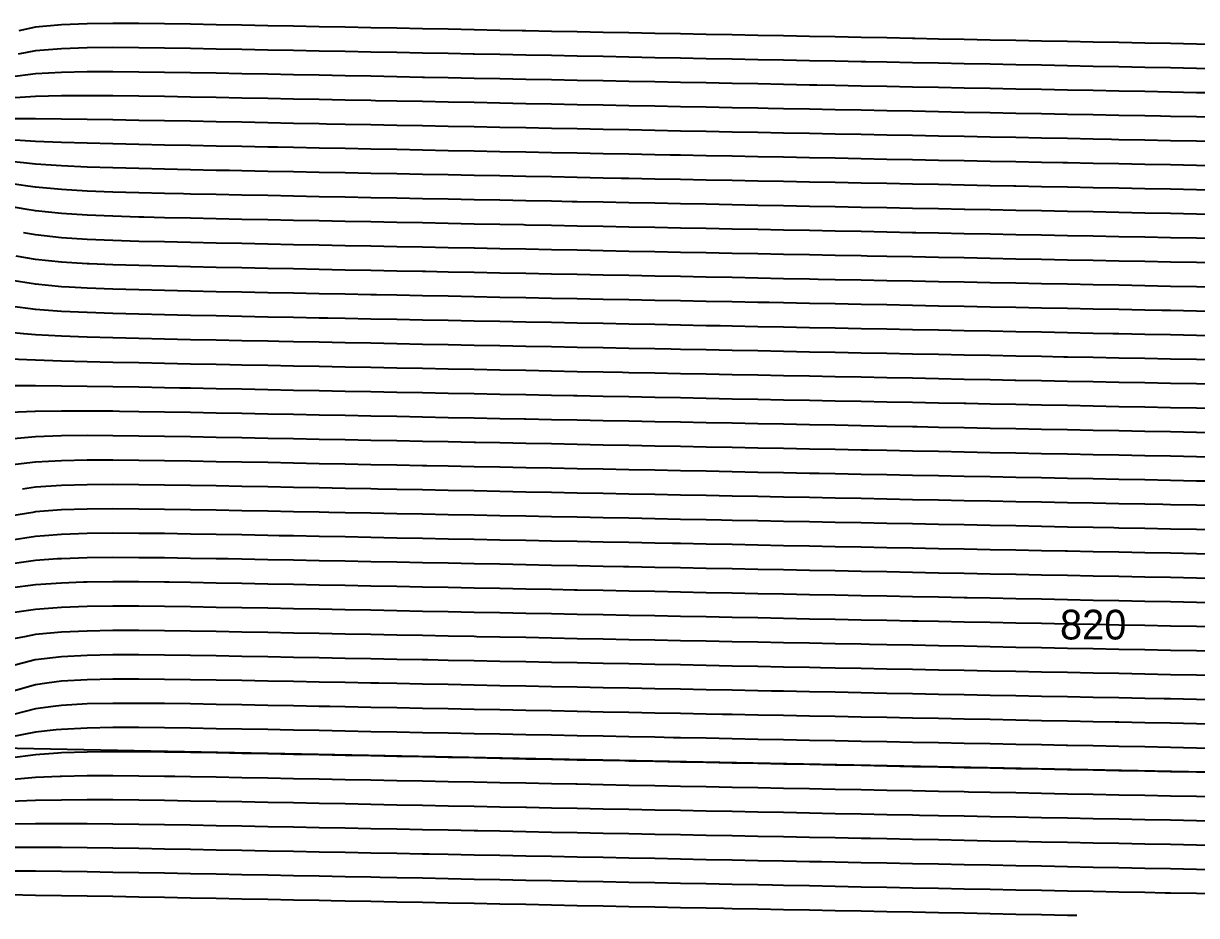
# Model space of a CAD drawing. Header units: metres. Extents: x 2416 to 4584, y 31 to 133.
# Drawn here: x 3711.6 to 3810.2, y 32.7 to 107.7 of the extents above; entities that cross this region are included whole.
import ezdxf
from ezdxf.enums import TextEntityAlignment as Align

# ---------------------------------------------------------------- set-up
doc = ezdxf.new("R2010")
doc.units = ezdxf.units.M
for name, color, linetype in [('Vs_1000', 7, 'Continuous'), ('Vs_1020', 7, 'Continuous'), ('Vs_1040', 7, 'Continuous'), ('Vs_1060', 7, 'Continuous'), ('Vs_340', 7, 'Continuous'), ('Vs_360', 7, 'Continuous'), ('Vs_380', 7, 'Continuous'), ('Vs_400', 7, 'Continuous'), ('Vs_420', 7, 'Continuous'), ('Vs_440', 7, 'Continuous'), ('Vs_460', 7, 'Continuous'), ('Vs_480', 7, 'Continuous'), ('Vs_500', 7, 'Continuous'), ('Vs_520', 7, 'Continuous'), ('Vs_540', 7, 'Continuous'), ('Vs_560', 7, 'Continuous'), ('Vs_580', 7, 'Continuous'), ('Vs_600', 7, 'Continuous'), ('Vs_620', 7, 'Continuous'), ('Vs_640', 7, 'Continuous'), ('Vs_660', 7, 'Continuous'), ('Vs_680', 7, 'Continuous'), ('Vs_700', 7, 'Continuous'), ('Vs_720', 7, 'Continuous'), ('Vs_740', 7, 'Continuous'), ('Vs_760', 7, 'Continuous'), ('Vs_780', 7, 'Continuous'), ('Vs_800', 7, 'Continuous'), ('Vs_820', 7, 'Continuous'), ('Vs_840', 7, 'Continuous'), ('Vs_860', 7, 'Continuous'), ('Vs_880', 7, 'Continuous'), ('Vs_900', 7, 'Continuous'), ('Vs_920', 7, 'Continuous'), ('Vs_940', 7, 'Continuous'), ('Vs_960', 7, 'Continuous'), ('Vs_980', 7, 'Continuous')]:
    doc.layers.add(name, color=color, linetype=linetype)

msp = doc.modelspace()

# ---------------------------------------------------------------- linework, layer by layer
at = {"layer": 'Vs_1000'}
msp.add_lwpolyline([(3812.368, 38.601), (3810.2, 38.644), (3808.032, 38.687), (3805.864, 38.729), (3803.695, 38.772), (3801.527, 38.815), (3799.359, 38.858), (3797.191, 38.901), (3795.023, 38.944), (3792.855, 38.987), (3790.687, 39.03), (3788.519, 39.073), (3786.351, 39.116), (3784.183, 39.159), (3782.81, 39.186), (3782.015, 39.202), (3779.847, 39.245), (3777.679, 39.288), (3775.511, 39.33), (3773.343, 39.373), (3771.174, 39.416), (3769.006, 39.459), (3766.838, 39.502), (3764.67, 39.545), (3762.502, 39.588), (3760.334, 39.631), (3758.166, 39.674), (3755.998, 39.717), (3753.83, 39.76), (3751.662, 39.803), (3749.817, 39.839), (3749.494, 39.846), (3747.326, 39.889), (3745.158, 39.931), (3742.99, 39.974), (3740.822, 40.017), (3738.653, 40.06), (3736.485, 40.103), (3734.317, 40.146), (3732.149, 40.188), (3729.981, 40.23), (3727.813, 40.272), (3725.645, 40.312), (3723.477, 40.351), (3721.309, 40.385), (3719.141, 40.414), (3716.973, 40.433), (3714.805, 40.438), (3712.637, 40.425), (3710.469, 40.393)], dxfattribs=at)
at = {"layer": 'Vs_1020'}
msp.add_lwpolyline([(3811.691, 36.573), (3810.2, 36.602), (3808.032, 36.645), (3805.864, 36.688), (3803.695, 36.731), (3801.527, 36.774), (3799.359, 36.817), (3797.191, 36.86), (3795.023, 36.903), (3792.855, 36.946), (3790.687, 36.989), (3788.519, 37.032), (3786.351, 37.075), (3784.183, 37.118), (3782.015, 37.16), (3779.847, 37.203), (3778.698, 37.226), (3777.679, 37.246), (3775.511, 37.289), (3773.343, 37.332), (3771.174, 37.375), (3769.006, 37.418), (3766.838, 37.461), (3764.67, 37.504), (3762.502, 37.547), (3760.334, 37.59), (3758.166, 37.633), (3755.998, 37.676), (3753.83, 37.719), (3751.662, 37.761), (3749.494, 37.804), (3747.326, 37.847), (3745.704, 37.879), (3745.158, 37.89), (3742.99, 37.933), (3740.822, 37.976), (3738.653, 38.019), (3736.485, 38.062), (3734.317, 38.105), (3732.149, 38.147), (3729.981, 38.189), (3727.813, 38.231), (3725.645, 38.272), (3723.477, 38.312), (3721.309, 38.349), (3719.141, 38.383), (3716.973, 38.411), (3714.805, 38.431), (3712.637, 38.441), (3710.469, 38.443)], dxfattribs=at)
at = {"layer": 'Vs_1040'}
msp.add_lwpolyline([(3812.368, 34.518), (3810.2, 34.561), (3808.032, 34.604), (3807.579, 34.613), (3805.864, 34.647), (3803.695, 34.69), (3801.527, 34.733), (3799.359, 34.776), (3797.191, 34.819), (3795.023, 34.862), (3792.855, 34.905), (3790.687, 34.948), (3788.519, 34.99), (3786.351, 35.033), (3784.183, 35.076), (3782.015, 35.119), (3779.847, 35.162), (3777.679, 35.205), (3775.511, 35.248), (3774.586, 35.266), (3773.343, 35.291), (3771.174, 35.334), (3769.006, 35.377), (3766.838, 35.42), (3764.67, 35.463), (3762.502, 35.506), (3760.334, 35.549), (3758.166, 35.591), (3755.998, 35.634), (3753.83, 35.677), (3751.662, 35.72), (3749.494, 35.763), (3747.326, 35.806), (3745.158, 35.849), (3742.99, 35.892), (3741.591, 35.92), (3740.822, 35.935), (3738.653, 35.978), (3736.485, 36.021), (3734.317, 36.063), (3732.149, 36.106), (3729.981, 36.149), (3727.813, 36.191), (3725.645, 36.232), (3723.477, 36.273), (3721.309, 36.312), (3719.141, 36.349), (3716.973, 36.383), (3714.805, 36.413), (3712.637, 36.438), (3710.469, 36.458)], dxfattribs=at)
at = {"layer": 'Vs_1060'}
msp.add_lwpolyline([(3800.147, 32.719), (3799.359, 32.735), (3797.191, 32.778), (3795.023, 32.82), (3792.855, 32.863), (3790.687, 32.906), (3788.519, 32.949), (3786.351, 32.992), (3784.183, 33.035), (3782.015, 33.078), (3779.847, 33.121), (3777.679, 33.164), (3775.511, 33.207), (3773.343, 33.25), (3771.174, 33.293), (3770.474, 33.307), (3769.006, 33.336), (3766.838, 33.379), (3764.67, 33.421), (3762.502, 33.464), (3760.334, 33.507), (3758.166, 33.55), (3755.998, 33.593), (3753.83, 33.636), (3751.662, 33.679), (3749.494, 33.722), (3747.326, 33.765), (3745.158, 33.808), (3742.99, 33.851), (3740.822, 33.894), (3738.653, 33.937), (3737.477, 33.96), (3736.485, 33.979), (3734.317, 34.022), (3732.149, 34.065), (3729.981, 34.108), (3727.813, 34.15), (3725.645, 34.192), (3723.477, 34.234), (3721.309, 34.274), (3719.141, 34.314), (3716.973, 34.351), (3714.805, 34.386), (3712.637, 34.419), (3710.469, 34.451)], dxfattribs=at)
at = {"layer": 'Vs_340'}
msp.add_lwpolyline([(3812.368, 105.961), (3810.2, 106.004), (3808.032, 106.047), (3805.864, 106.09), (3803.695, 106.132), (3801.527, 106.175), (3799.359, 106.218), (3797.191, 106.261), (3795.023, 106.304), (3792.855, 106.347), (3790.687, 106.39), (3788.519, 106.433), (3786.531, 106.472), (3786.351, 106.476), (3784.183, 106.519), (3782.015, 106.562), (3779.847, 106.605), (3777.679, 106.648), (3775.511, 106.691), (3773.343, 106.733), (3771.174, 106.776), (3769.006, 106.819), (3766.838, 106.862), (3764.67, 106.905), (3762.502, 106.948), (3760.334, 106.991), (3758.166, 107.034), (3755.998, 107.077), (3753.83, 107.12), (3753.538, 107.126), (3751.662, 107.163), (3749.494, 107.206), (3747.326, 107.249), (3745.158, 107.292), (3742.99, 107.334), (3740.822, 107.377), (3738.653, 107.42), (3736.485, 107.463), (3734.317, 107.506), (3732.149, 107.548), (3729.981, 107.59), (3727.813, 107.631), (3725.645, 107.67), (3723.477, 107.705), (3721.309, 107.732), (3719.141, 107.742), (3716.973, 107.721), (3714.805, 107.635), (3712.637, 107.424), (3711.216, 107.126)], dxfattribs=at)
at = {"layer": 'Vs_360'}
msp.add_lwpolyline([(3812.368, 103.92), (3810.2, 103.962), (3808.032, 104.005), (3805.864, 104.048), (3803.695, 104.091), (3801.527, 104.134), (3799.359, 104.177), (3797.191, 104.22), (3795.023, 104.263), (3792.855, 104.306), (3790.687, 104.349), (3788.519, 104.392), (3786.351, 104.435), (3784.183, 104.478), (3782.419, 104.513), (3782.015, 104.521), (3779.847, 104.563), (3777.679, 104.606), (3775.511, 104.649), (3773.343, 104.692), (3771.174, 104.735), (3769.006, 104.778), (3766.838, 104.821), (3764.67, 104.864), (3762.502, 104.907), (3760.334, 104.95), (3758.166, 104.993), (3755.998, 105.036), (3753.83, 105.079), (3751.662, 105.122), (3749.494, 105.164), (3749.426, 105.166), (3747.326, 105.207), (3745.158, 105.25), (3742.99, 105.293), (3740.822, 105.336), (3738.653, 105.379), (3736.485, 105.422), (3734.317, 105.465), (3732.149, 105.507), (3729.981, 105.549), (3727.813, 105.59), (3725.645, 105.63), (3723.477, 105.665), (3721.309, 105.693), (3719.141, 105.707), (3716.973, 105.69), (3714.805, 105.614), (3712.637, 105.428), (3711.166, 105.166)], dxfattribs=at)
at = {"layer": 'Vs_380'}
msp.add_lwpolyline([(3811.3, 101.899), (3810.2, 101.921), (3808.032, 101.964), (3805.864, 102.007), (3803.695, 102.05), (3801.527, 102.093), (3799.359, 102.136), (3797.191, 102.179), (3795.023, 102.222), (3792.855, 102.265), (3790.687, 102.308), (3788.519, 102.351), (3786.351, 102.393), (3784.183, 102.436), (3782.015, 102.479), (3779.847, 102.522), (3778.307, 102.553), (3777.679, 102.565), (3775.511, 102.608), (3773.343, 102.651), (3771.174, 102.694), (3769.006, 102.737), (3766.838, 102.78), (3764.67, 102.823), (3762.502, 102.866), (3760.334, 102.909), (3758.166, 102.952), (3755.998, 102.994), (3753.83, 103.037), (3751.662, 103.08), (3749.494, 103.123), (3747.326, 103.166), (3745.314, 103.206), (3745.158, 103.209), (3742.99, 103.252), (3740.822, 103.295), (3738.653, 103.338), (3736.485, 103.381), (3734.317, 103.423), (3732.149, 103.466), (3729.981, 103.508), (3727.813, 103.55), (3725.645, 103.59), (3723.477, 103.627), (3721.309, 103.658), (3719.141, 103.677), (3716.973, 103.673), (3714.805, 103.624), (3712.637, 103.493), (3710.469, 103.232)], dxfattribs=at)
at = {"layer": 'Vs_400'}
msp.add_lwpolyline([(3812.368, 99.837), (3810.2, 99.88), (3808.032, 99.923), (3807.188, 99.94), (3805.864, 99.966), (3803.695, 100.009), (3801.527, 100.052), (3799.359, 100.095), (3797.191, 100.138), (3795.023, 100.181), (3792.855, 100.223), (3790.687, 100.266), (3788.519, 100.309), (3786.351, 100.352), (3784.183, 100.395), (3782.015, 100.438), (3779.847, 100.481), (3777.679, 100.524), (3775.511, 100.567), (3774.195, 100.593), (3773.343, 100.61), (3771.174, 100.653), (3769.006, 100.696), (3766.838, 100.739), (3764.67, 100.782), (3762.502, 100.824), (3760.334, 100.867), (3758.166, 100.91), (3755.998, 100.953), (3753.83, 100.996), (3751.662, 101.039), (3749.494, 101.082), (3747.326, 101.125), (3745.158, 101.168), (3742.99, 101.211), (3741.201, 101.246), (3740.822, 101.254), (3738.653, 101.297), (3736.485, 101.34), (3734.317, 101.382), (3732.149, 101.425), (3729.981, 101.468), (3727.813, 101.51), (3725.645, 101.551), (3723.477, 101.59), (3721.309, 101.625), (3719.141, 101.653), (3716.973, 101.667), (3714.805, 101.654), (3712.637, 101.594), (3710.469, 101.468)], dxfattribs=at)
at = {"layer": 'Vs_420'}
msp.add_lwpolyline([(3812.368, 97.796), (3810.2, 97.839), (3808.032, 97.882), (3805.864, 97.925), (3803.695, 97.968), (3803.076, 97.98), (3801.527, 98.011), (3799.359, 98.053), (3797.191, 98.096), (3795.023, 98.139), (3792.855, 98.182), (3790.687, 98.225), (3788.519, 98.268), (3786.351, 98.311), (3784.183, 98.354), (3782.015, 98.397), (3779.847, 98.44), (3777.679, 98.483), (3775.511, 98.526), (3773.343, 98.569), (3771.174, 98.612), (3770.083, 98.633), (3769.006, 98.654), (3766.838, 98.697), (3764.67, 98.74), (3762.502, 98.783), (3760.334, 98.826), (3758.166, 98.869), (3755.998, 98.912), (3753.83, 98.955), (3751.662, 98.998), (3749.494, 99.041), (3747.326, 99.084), (3745.158, 99.127), (3742.99, 99.17), (3740.822, 99.213), (3738.653, 99.255), (3737.089, 99.286), (3736.485, 99.298), (3734.317, 99.341), (3732.149, 99.384), (3729.981, 99.427), (3727.813, 99.469), (3725.645, 99.512), (3723.477, 99.553), (3721.309, 99.594), (3719.141, 99.632), (3716.973, 99.666), (3714.805, 99.693), (3712.637, 99.709), (3710.469, 99.715)], dxfattribs=at)
at = {"layer": 'Vs_440'}
msp.add_lwpolyline([(3812.368, 95.755), (3810.2, 95.798), (3808.032, 95.841), (3805.864, 95.883), (3803.695, 95.926), (3801.527, 95.969), (3799.359, 96.012), (3798.964, 96.02), (3797.191, 96.055), (3795.023, 96.098), (3792.855, 96.141), (3790.687, 96.184), (3788.519, 96.227), (3786.351, 96.27), (3784.183, 96.313), (3782.015, 96.356), (3779.847, 96.399), (3777.679, 96.442), (3775.511, 96.484), (3773.343, 96.527), (3771.174, 96.57), (3769.006, 96.613), (3766.838, 96.656), (3765.971, 96.673), (3764.67, 96.699), (3762.502, 96.742), (3760.334, 96.785), (3758.166, 96.828), (3755.998, 96.871), (3753.83, 96.914), (3751.662, 96.957), (3749.494, 97), (3747.326, 97.043), (3745.158, 97.085), (3742.99, 97.128), (3740.822, 97.171), (3738.653, 97.214), (3736.485, 97.257), (3734.317, 97.3), (3732.983, 97.327), (3732.149, 97.343), (3729.981, 97.386), (3727.813, 97.429), (3725.645, 97.473), (3723.477, 97.517), (3721.309, 97.562), (3719.141, 97.61), (3716.973, 97.664), (3714.805, 97.73), (3712.637, 97.818), (3710.469, 97.948)], dxfattribs=at)
at = {"layer": 'Vs_460'}
msp.add_lwpolyline([(3812.368, 93.713), (3810.2, 93.756), (3808.032, 93.799), (3805.864, 93.842), (3803.695, 93.885), (3801.527, 93.928), (3799.359, 93.971), (3797.191, 94.014), (3795.023, 94.057), (3794.852, 94.06), (3792.855, 94.1), (3790.687, 94.143), (3788.519, 94.186), (3786.351, 94.229), (3784.183, 94.272), (3782.015, 94.314), (3779.847, 94.357), (3777.679, 94.4), (3775.511, 94.443), (3773.343, 94.486), (3771.174, 94.529), (3769.006, 94.572), (3766.838, 94.615), (3764.67, 94.658), (3762.502, 94.701), (3761.86, 94.714), (3760.334, 94.744), (3758.166, 94.787), (3755.998, 94.83), (3753.83, 94.873), (3751.662, 94.915), (3749.494, 94.958), (3747.326, 95.001), (3745.158, 95.044), (3742.99, 95.087), (3740.822, 95.13), (3738.653, 95.173), (3736.485, 95.216), (3734.317, 95.259), (3732.149, 95.302), (3729.981, 95.345), (3728.922, 95.367), (3727.813, 95.389), (3725.645, 95.434), (3723.477, 95.48), (3721.309, 95.53), (3719.141, 95.586), (3716.973, 95.657), (3714.805, 95.756), (3712.637, 95.906), (3711.622, 96.02), (3710.469, 96.143)], dxfattribs=at)
at = {"layer": 'Vs_480'}
msp.add_lwpolyline([(3812.368, 91.672), (3810.2, 91.715), (3808.032, 91.758), (3805.864, 91.801), (3803.695, 91.844), (3801.527, 91.887), (3799.359, 91.93), (3797.191, 91.973), (3795.023, 92.016), (3792.855, 92.059), (3790.74, 92.101), (3790.687, 92.102), (3788.519, 92.144), (3786.351, 92.187), (3784.183, 92.23), (3782.015, 92.273), (3779.847, 92.316), (3777.679, 92.359), (3775.511, 92.402), (3773.343, 92.445), (3771.174, 92.488), (3769.006, 92.531), (3766.838, 92.574), (3764.67, 92.617), (3762.502, 92.66), (3760.334, 92.703), (3758.166, 92.745), (3757.748, 92.754), (3755.998, 92.788), (3753.83, 92.831), (3751.662, 92.874), (3749.494, 92.917), (3747.326, 92.96), (3745.158, 93.003), (3742.99, 93.046), (3740.822, 93.089), (3738.653, 93.132), (3736.485, 93.175), (3734.317, 93.218), (3732.149, 93.261), (3729.981, 93.305), (3727.813, 93.349), (3725.645, 93.394), (3725.061, 93.407), (3723.477, 93.442), (3721.309, 93.495), (3719.141, 93.558), (3716.973, 93.642), (3714.805, 93.765), (3712.637, 93.961), (3711.983, 94.06), (3710.469, 94.282)], dxfattribs=at)
at = {"layer": 'Vs_500'}
msp.add_lwpolyline([(3812.368, 89.631), (3810.2, 89.674), (3808.032, 89.717), (3805.864, 89.76), (3803.695, 89.803), (3801.527, 89.846), (3799.359, 89.889), (3797.191, 89.932), (3795.023, 89.974), (3792.855, 90.017), (3790.687, 90.06), (3788.519, 90.103), (3786.629, 90.141), (3786.351, 90.146), (3784.183, 90.189), (3782.015, 90.232), (3779.847, 90.275), (3777.679, 90.318), (3775.511, 90.361), (3773.343, 90.404), (3771.174, 90.447), (3769.006, 90.49), (3766.838, 90.533), (3764.67, 90.575), (3762.502, 90.618), (3760.334, 90.661), (3758.166, 90.704), (3755.998, 90.747), (3753.83, 90.79), (3753.636, 90.794), (3751.662, 90.833), (3749.494, 90.876), (3747.326, 90.919), (3745.158, 90.962), (3742.99, 91.005), (3740.822, 91.048), (3738.653, 91.091), (3736.485, 91.134), (3734.317, 91.177), (3732.149, 91.22), (3729.981, 91.264), (3727.813, 91.308), (3725.645, 91.354), (3723.477, 91.403), (3721.734, 91.447), (3721.309, 91.458), (3719.141, 91.525), (3716.973, 91.617), (3714.805, 91.754), (3712.637, 91.977), (3711.934, 92.101), (3710.469, 92.352)], dxfattribs=at)
at = {"layer": 'Vs_520'}
msp.add_lwpolyline([(3812.368, 87.59), (3810.2, 87.633), (3808.032, 87.676), (3805.864, 87.719), (3803.695, 87.762), (3801.527, 87.804), (3799.359, 87.847), (3797.191, 87.89), (3795.023, 87.933), (3792.855, 87.976), (3790.687, 88.019), (3788.519, 88.062), (3786.351, 88.105), (3784.183, 88.148), (3782.517, 88.181), (3782.015, 88.191), (3779.847, 88.234), (3777.679, 88.277), (3775.511, 88.32), (3773.343, 88.363), (3771.174, 88.405), (3769.006, 88.448), (3766.838, 88.491), (3764.67, 88.534), (3762.502, 88.577), (3760.334, 88.62), (3758.166, 88.663), (3755.998, 88.706), (3753.83, 88.749), (3751.662, 88.792), (3749.524, 88.834), (3749.494, 88.835), (3747.326, 88.878), (3745.158, 88.921), (3742.99, 88.964), (3740.822, 89.007), (3738.653, 89.049), (3736.485, 89.093), (3734.317, 89.136), (3732.149, 89.179), (3729.981, 89.223), (3727.813, 89.267), (3725.645, 89.313), (3723.477, 89.363), (3721.309, 89.418), (3719.141, 89.487), (3719.131, 89.487), (3716.973, 89.581), (3714.805, 89.722), (3712.637, 89.954), (3711.617, 90.141)], dxfattribs=at)
at = {"layer": 'Vs_540'}
msp.add_lwpolyline([(3811.398, 85.568), (3810.2, 85.592), (3808.032, 85.634), (3805.864, 85.677), (3803.695, 85.72), (3801.527, 85.763), (3799.359, 85.806), (3797.191, 85.849), (3795.023, 85.892), (3792.855, 85.935), (3790.687, 85.978), (3788.519, 86.021), (3786.351, 86.064), (3784.183, 86.107), (3782.015, 86.15), (3779.847, 86.193), (3778.405, 86.221), (3777.679, 86.235), (3775.511, 86.278), (3773.343, 86.321), (3771.174, 86.364), (3769.006, 86.407), (3766.838, 86.45), (3764.67, 86.493), (3762.502, 86.536), (3760.334, 86.579), (3758.166, 86.622), (3755.998, 86.665), (3753.83, 86.708), (3751.662, 86.751), (3749.494, 86.794), (3747.326, 86.836), (3745.412, 86.874), (3745.158, 86.879), (3742.99, 86.922), (3740.822, 86.965), (3738.653, 87.008), (3736.485, 87.051), (3734.317, 87.094), (3732.149, 87.138), (3729.981, 87.181), (3727.813, 87.226), (3725.645, 87.272), (3723.477, 87.321), (3721.309, 87.376), (3719.141, 87.444), (3717.146, 87.528), (3716.973, 87.535), (3714.805, 87.672), (3712.637, 87.895), (3711.016, 88.181)], dxfattribs=at)
at = {"layer": 'Vs_560'}
msp.add_lwpolyline([(3812.368, 83.507), (3810.2, 83.55), (3808.032, 83.593), (3807.286, 83.608), (3805.864, 83.636), (3803.695, 83.679), (3801.527, 83.722), (3799.359, 83.765), (3797.191, 83.808), (3795.023, 83.851), (3792.855, 83.894), (3790.687, 83.937), (3788.519, 83.98), (3786.351, 84.023), (3784.183, 84.065), (3782.015, 84.108), (3779.847, 84.151), (3777.679, 84.194), (3775.511, 84.237), (3774.293, 84.261), (3773.343, 84.28), (3771.174, 84.323), (3769.006, 84.366), (3766.838, 84.409), (3764.67, 84.452), (3762.502, 84.495), (3760.334, 84.538), (3758.166, 84.581), (3755.998, 84.624), (3753.83, 84.666), (3751.662, 84.709), (3749.494, 84.752), (3747.326, 84.795), (3745.158, 84.838), (3742.99, 84.881), (3741.301, 84.915), (3740.822, 84.924), (3738.653, 84.967), (3736.485, 85.01), (3734.317, 85.053), (3732.149, 85.096), (3729.981, 85.14), (3727.813, 85.184), (3725.645, 85.23), (3723.477, 85.278), (3721.309, 85.332), (3719.141, 85.396), (3716.973, 85.481), (3715.453, 85.568), (3714.805, 85.605), (3712.637, 85.805), (3710.469, 86.147)], dxfattribs=at)
at = {"layer": 'Vs_580'}
msp.add_lwpolyline([(3812.368, 81.466), (3810.2, 81.509), (3808.032, 81.552), (3805.864, 81.595), (3803.695, 81.638), (3803.174, 81.648), (3801.527, 81.681), (3799.359, 81.724), (3797.191, 81.767), (3795.023, 81.81), (3792.855, 81.853), (3790.687, 81.895), (3788.519, 81.938), (3786.351, 81.981), (3784.183, 82.024), (3782.015, 82.067), (3779.847, 82.11), (3777.679, 82.153), (3775.511, 82.196), (3773.343, 82.239), (3771.174, 82.282), (3770.181, 82.302), (3769.006, 82.325), (3766.838, 82.368), (3764.67, 82.411), (3762.502, 82.454), (3760.334, 82.496), (3758.166, 82.539), (3755.998, 82.582), (3753.83, 82.625), (3751.662, 82.668), (3749.494, 82.711), (3747.326, 82.754), (3745.158, 82.797), (3742.99, 82.84), (3740.822, 82.883), (3738.653, 82.926), (3737.192, 82.955), (3736.485, 82.969), (3734.317, 83.012), (3732.149, 83.055), (3729.981, 83.098), (3727.813, 83.142), (3725.645, 83.187), (3723.477, 83.234), (3721.309, 83.286), (3719.141, 83.345), (3716.973, 83.42), (3714.805, 83.526), (3713.712, 83.608), (3712.637, 83.69), (3710.469, 83.968)], dxfattribs=at)
at = {"layer": 'Vs_600'}
msp.add_lwpolyline([(3812.368, 79.425), (3810.2, 79.468), (3808.032, 79.511), (3805.864, 79.554), (3803.695, 79.597), (3801.527, 79.64), (3799.359, 79.683), (3799.062, 79.688), (3797.191, 79.725), (3795.023, 79.768), (3792.855, 79.811), (3790.687, 79.854), (3788.519, 79.897), (3786.351, 79.94), (3784.183, 79.983), (3782.015, 80.026), (3779.847, 80.069), (3777.679, 80.112), (3775.511, 80.155), (3773.343, 80.198), (3771.174, 80.241), (3769.006, 80.284), (3766.838, 80.326), (3766.069, 80.342), (3764.67, 80.369), (3762.502, 80.412), (3760.334, 80.455), (3758.166, 80.498), (3755.998, 80.541), (3753.83, 80.584), (3751.662, 80.627), (3749.494, 80.67), (3747.326, 80.713), (3745.158, 80.756), (3742.99, 80.799), (3740.822, 80.842), (3738.653, 80.885), (3736.485, 80.928), (3734.317, 80.971), (3733.086, 80.995), (3732.149, 81.014), (3729.981, 81.057), (3727.813, 81.1), (3725.645, 81.144), (3723.477, 81.19), (3721.309, 81.238), (3719.141, 81.291), (3716.973, 81.354), (3714.805, 81.437), (3712.637, 81.558), (3711.618, 81.648), (3710.469, 81.754)], dxfattribs=at)
at = {"layer": 'Vs_620'}
msp.add_lwpolyline([(3812.368, 77.384), (3810.2, 77.427), (3808.032, 77.47), (3805.864, 77.513), (3803.695, 77.555), (3801.527, 77.598), (3799.359, 77.641), (3797.191, 77.684), (3795.023, 77.727), (3794.95, 77.729), (3792.855, 77.77), (3790.687, 77.813), (3788.519, 77.856), (3786.351, 77.899), (3784.183, 77.942), (3782.015, 77.985), (3779.847, 78.028), (3777.679, 78.071), (3775.511, 78.114), (3773.343, 78.156), (3771.174, 78.199), (3769.006, 78.242), (3766.838, 78.285), (3764.67, 78.328), (3762.502, 78.371), (3761.957, 78.382), (3760.334, 78.414), (3758.166, 78.457), (3755.998, 78.5), (3753.83, 78.543), (3751.662, 78.586), (3749.494, 78.629), (3747.326, 78.672), (3745.158, 78.715), (3742.99, 78.757), (3740.822, 78.8), (3738.653, 78.843), (3736.485, 78.886), (3734.317, 78.929), (3732.149, 78.972), (3729.981, 79.015), (3728.97, 79.035), (3727.813, 79.058), (3725.645, 79.101), (3723.477, 79.145), (3721.309, 79.19), (3719.141, 79.236), (3716.973, 79.286), (3714.805, 79.343), (3712.637, 79.415), (3710.469, 79.517)], dxfattribs=at)
at = {"layer": 'Vs_640'}
msp.add_lwpolyline([(3812.368, 75.343), (3810.2, 75.385), (3808.032, 75.428), (3805.864, 75.471), (3803.695, 75.514), (3801.527, 75.557), (3799.359, 75.6), (3797.191, 75.643), (3795.023, 75.686), (3792.855, 75.729), (3790.838, 75.769), (3790.687, 75.772), (3788.519, 75.815), (3786.351, 75.858), (3784.183, 75.901), (3782.015, 75.944), (3779.847, 75.986), (3777.679, 76.029), (3775.511, 76.072), (3773.343, 76.115), (3771.174, 76.158), (3769.006, 76.201), (3766.838, 76.244), (3764.67, 76.287), (3762.502, 76.33), (3760.334, 76.373), (3758.166, 76.416), (3757.845, 76.422), (3755.998, 76.459), (3753.83, 76.502), (3751.662, 76.545), (3749.494, 76.587), (3747.326, 76.63), (3745.158, 76.673), (3742.99, 76.716), (3740.822, 76.759), (3738.653, 76.802), (3736.485, 76.845), (3734.317, 76.888), (3732.149, 76.931), (3729.981, 76.973), (3727.813, 77.016), (3725.645, 77.058), (3724.752, 77.075), (3723.477, 77.1), (3721.309, 77.141), (3719.141, 77.18), (3716.973, 77.216), (3714.805, 77.246), (3712.637, 77.267), (3710.469, 77.27)], dxfattribs=at)
at = {"layer": 'Vs_660'}
msp.add_lwpolyline([(3812.368, 73.301), (3810.2, 73.344), (3808.032, 73.387), (3805.864, 73.43), (3803.695, 73.473), (3801.527, 73.516), (3799.359, 73.559), (3797.191, 73.602), (3795.023, 73.645), (3792.855, 73.688), (3790.687, 73.731), (3788.519, 73.774), (3786.726, 73.809), (3786.351, 73.816), (3784.183, 73.859), (3782.015, 73.902), (3779.847, 73.945), (3777.679, 73.988), (3775.511, 74.031), (3773.343, 74.074), (3771.174, 74.117), (3769.006, 74.16), (3766.838, 74.203), (3764.67, 74.246), (3762.502, 74.289), (3760.334, 74.332), (3758.166, 74.375), (3755.998, 74.417), (3753.83, 74.46), (3753.733, 74.462), (3751.662, 74.503), (3749.494, 74.546), (3747.326, 74.589), (3745.158, 74.632), (3742.99, 74.675), (3740.822, 74.718), (3738.653, 74.761), (3736.485, 74.804), (3734.317, 74.846), (3732.149, 74.889), (3729.981, 74.932), (3727.813, 74.974), (3725.645, 75.015), (3723.477, 75.055), (3721.309, 75.092), (3719.691, 75.116), (3719.141, 75.124), (3716.973, 75.146), (3714.805, 75.149), (3712.637, 75.119), (3712.561, 75.116), (3710.469, 75.024)], dxfattribs=at)
at = {"layer": 'Vs_680'}
msp.add_lwpolyline([(3812.368, 71.26), (3810.2, 71.303), (3808.032, 71.346), (3805.864, 71.389), (3803.695, 71.432), (3801.527, 71.475), (3799.359, 71.518), (3797.191, 71.561), (3795.023, 71.604), (3792.855, 71.646), (3790.687, 71.689), (3788.519, 71.732), (3786.351, 71.775), (3784.183, 71.818), (3782.614, 71.849), (3782.015, 71.861), (3779.847, 71.904), (3777.679, 71.947), (3775.511, 71.99), (3773.343, 72.033), (3771.174, 72.076), (3769.006, 72.119), (3766.838, 72.162), (3764.67, 72.205), (3762.502, 72.247), (3760.334, 72.29), (3758.166, 72.333), (3755.998, 72.376), (3753.83, 72.419), (3751.662, 72.462), (3749.621, 72.503), (3749.494, 72.505), (3747.326, 72.548), (3745.158, 72.591), (3742.99, 72.634), (3740.822, 72.677), (3738.653, 72.72), (3736.485, 72.762), (3734.317, 72.805), (3732.149, 72.848), (3729.981, 72.89), (3727.813, 72.932), (3725.645, 72.972), (3723.477, 73.01), (3721.309, 73.044), (3719.141, 73.069), (3716.973, 73.078), (3714.805, 73.056), (3712.637, 72.978), (3710.469, 72.791)], dxfattribs=at)
at = {"layer": 'Vs_700'}
msp.add_lwpolyline([(3811.495, 69.236), (3810.2, 69.262), (3808.032, 69.305), (3805.864, 69.348), (3803.695, 69.391), (3801.527, 69.434), (3799.359, 69.476), (3797.191, 69.519), (3795.023, 69.562), (3792.855, 69.605), (3790.687, 69.648), (3788.519, 69.691), (3786.351, 69.734), (3784.183, 69.777), (3782.015, 69.82), (3779.847, 69.863), (3778.502, 69.889), (3777.679, 69.906), (3775.511, 69.949), (3773.343, 69.992), (3771.174, 70.035), (3769.006, 70.077), (3766.838, 70.12), (3764.67, 70.163), (3762.502, 70.206), (3760.334, 70.249), (3758.166, 70.292), (3755.998, 70.335), (3753.83, 70.378), (3751.662, 70.421), (3749.494, 70.464), (3747.326, 70.507), (3745.509, 70.543), (3745.158, 70.55), (3742.99, 70.593), (3740.822, 70.635), (3738.653, 70.678), (3736.485, 70.721), (3734.317, 70.764), (3732.149, 70.806), (3729.981, 70.848), (3727.813, 70.889), (3725.645, 70.929), (3723.477, 70.965), (3721.309, 70.996), (3719.141, 71.015), (3716.973, 71.013), (3714.805, 70.97), (3712.637, 70.85), (3710.469, 70.585)], dxfattribs=at)
at = {"layer": 'Vs_720'}
msp.add_lwpolyline([(3812.368, 67.178), (3810.2, 67.221), (3808.032, 67.264), (3807.383, 67.276), (3805.864, 67.306), (3803.695, 67.349), (3801.527, 67.392), (3799.359, 67.435), (3797.191, 67.478), (3795.023, 67.521), (3792.855, 67.564), (3790.687, 67.607), (3788.519, 67.65), (3786.351, 67.693), (3784.183, 67.736), (3782.015, 67.779), (3779.847, 67.822), (3777.679, 67.865), (3775.511, 67.907), (3774.391, 67.93), (3773.343, 67.95), (3771.174, 67.993), (3769.006, 68.036), (3766.838, 68.079), (3764.67, 68.122), (3762.502, 68.165), (3760.334, 68.208), (3758.166, 68.251), (3755.998, 68.294), (3753.83, 68.337), (3751.662, 68.38), (3749.494, 68.423), (3747.326, 68.466), (3745.158, 68.508), (3742.99, 68.551), (3741.394, 68.583), (3740.822, 68.594), (3738.653, 68.637), (3736.485, 68.68), (3734.317, 68.722), (3732.149, 68.765), (3729.981, 68.807), (3727.813, 68.847), (3725.645, 68.886), (3723.477, 68.921), (3721.309, 68.949), (3719.141, 68.964), (3716.973, 68.953), (3714.805, 68.893), (3712.637, 68.742), (3711.551, 68.583)], dxfattribs=at)
at = {"layer": 'Vs_740'}
msp.add_lwpolyline([(3812.368, 65.136), (3810.2, 65.179), (3808.032, 65.222), (3805.864, 65.265), (3803.695, 65.308), (3803.271, 65.317), (3801.527, 65.351), (3799.359, 65.394), (3797.191, 65.437), (3795.023, 65.48), (3792.855, 65.523), (3790.687, 65.566), (3788.519, 65.609), (3786.351, 65.652), (3784.183, 65.695), (3782.015, 65.737), (3779.847, 65.78), (3777.679, 65.823), (3775.511, 65.866), (3773.343, 65.909), (3771.174, 65.952), (3770.279, 65.97), (3769.006, 65.995), (3766.838, 66.038), (3764.67, 66.081), (3762.502, 66.124), (3760.334, 66.167), (3758.166, 66.21), (3755.998, 66.253), (3753.83, 66.296), (3751.662, 66.338), (3749.494, 66.381), (3747.326, 66.424), (3745.158, 66.467), (3742.99, 66.51), (3740.822, 66.553), (3738.653, 66.596), (3737.27, 66.623), (3736.485, 66.639), (3734.317, 66.681), (3732.149, 66.723), (3729.981, 66.765), (3727.813, 66.806), (3725.645, 66.844), (3723.477, 66.878), (3721.309, 66.904), (3719.141, 66.915), (3716.973, 66.898), (3714.805, 66.829), (3712.637, 66.661), (3712.401, 66.623), (3710.469, 66.316)], dxfattribs=at)
at = {"layer": 'Vs_760'}
msp.add_lwpolyline([(3812.368, 63.095), (3810.2, 63.138), (3808.032, 63.181), (3805.864, 63.224), (3803.695, 63.267), (3801.527, 63.31), (3799.359, 63.353), (3799.16, 63.357), (3797.191, 63.396), (3795.023, 63.439), (3792.855, 63.482), (3790.687, 63.525), (3788.519, 63.567), (3786.351, 63.61), (3784.183, 63.653), (3782.015, 63.696), (3779.847, 63.739), (3777.679, 63.782), (3775.511, 63.825), (3773.343, 63.868), (3771.174, 63.911), (3769.006, 63.954), (3766.838, 63.997), (3766.167, 64.01), (3764.67, 64.04), (3762.502, 64.083), (3760.334, 64.126), (3758.166, 64.168), (3755.998, 64.211), (3753.83, 64.254), (3751.662, 64.297), (3749.494, 64.34), (3747.326, 64.383), (3745.158, 64.426), (3742.99, 64.469), (3740.822, 64.512), (3738.653, 64.555), (3736.485, 64.597), (3734.317, 64.64), (3733.113, 64.663), (3732.149, 64.682), (3729.981, 64.724), (3727.813, 64.764), (3725.645, 64.802), (3723.477, 64.835), (3721.309, 64.86), (3719.141, 64.869), (3716.973, 64.848), (3714.805, 64.775), (3713.381, 64.663), (3712.637, 64.605), (3710.469, 64.27)], dxfattribs=at)
at = {"layer": 'Vs_780'}
msp.add_lwpolyline([(3812.368, 61.054), (3810.2, 61.097), (3808.032, 61.14), (3805.864, 61.183), (3803.695, 61.226), (3801.527, 61.269), (3799.359, 61.312), (3797.191, 61.355), (3795.048, 61.397), (3795.023, 61.397), (3792.855, 61.44), (3790.687, 61.483), (3788.519, 61.526), (3786.351, 61.569), (3784.183, 61.612), (3782.015, 61.655), (3779.847, 61.698), (3777.679, 61.741), (3775.511, 61.784), (3773.343, 61.827), (3771.174, 61.87), (3769.006, 61.913), (3766.838, 61.956), (3764.67, 61.998), (3762.502, 62.041), (3762.055, 62.05), (3760.334, 62.084), (3758.166, 62.127), (3755.998, 62.17), (3753.83, 62.213), (3751.662, 62.256), (3749.494, 62.299), (3747.326, 62.342), (3745.158, 62.385), (3742.99, 62.428), (3740.822, 62.471), (3738.653, 62.513), (3736.485, 62.556), (3734.317, 62.599), (3732.149, 62.641), (3729.981, 62.682), (3728.822, 62.704), (3727.813, 62.722), (3725.645, 62.76), (3723.477, 62.792), (3721.309, 62.816), (3719.141, 62.823), (3716.973, 62.801), (3714.805, 62.728), (3714.481, 62.704), (3712.637, 62.566), (3710.469, 62.264)], dxfattribs=at)
at = {"layer": 'Vs_800'}
msp.add_lwpolyline([(3812.368, 59.013), (3810.2, 59.056), (3808.032, 59.099), (3805.864, 59.142), (3803.695, 59.185), (3801.527, 59.227), (3799.359, 59.27), (3797.191, 59.313), (3795.023, 59.356), (3792.855, 59.399), (3790.936, 59.437), (3790.687, 59.442), (3788.519, 59.485), (3786.351, 59.528), (3784.183, 59.571), (3782.015, 59.614), (3779.847, 59.657), (3777.679, 59.7), (3775.511, 59.743), (3773.343, 59.786), (3771.174, 59.828), (3769.006, 59.871), (3766.838, 59.914), (3764.67, 59.957), (3762.502, 60), (3760.334, 60.043), (3758.166, 60.086), (3757.943, 60.09), (3755.998, 60.129), (3753.83, 60.172), (3751.662, 60.215), (3749.494, 60.258), (3747.326, 60.301), (3745.158, 60.344), (3742.99, 60.386), (3740.822, 60.429), (3738.653, 60.472), (3736.485, 60.515), (3734.317, 60.557), (3732.149, 60.599), (3729.981, 60.641), (3727.813, 60.681), (3725.645, 60.718), (3723.876, 60.744), (3723.477, 60.75), (3721.309, 60.772), (3719.141, 60.778), (3716.973, 60.754), (3716.674, 60.744), (3714.805, 60.679), (3712.637, 60.522), (3710.469, 60.244)], dxfattribs=at)
at = {"layer": 'Vs_820'}
msp.add_lwpolyline([(3812.368, 56.972), (3810.2, 57.015), (3808.032, 57.057), (3805.864, 57.1), (3803.695, 57.143), (3801.527, 57.186), (3799.359, 57.229), (3797.191, 57.272), (3795.023, 57.315), (3792.855, 57.358), (3790.687, 57.401), (3788.519, 57.444), (3786.824, 57.477), (3786.351, 57.487), (3784.183, 57.53), (3782.015, 57.573), (3779.847, 57.616), (3777.679, 57.658), (3775.511, 57.701), (3773.343, 57.744), (3771.174, 57.787), (3769.006, 57.83), (3766.838, 57.873), (3764.67, 57.916), (3762.502, 57.959), (3760.334, 58.002), (3758.166, 58.045), (3755.998, 58.088), (3753.831, 58.131), (3753.83, 58.131), (3751.662, 58.174), (3749.494, 58.217), (3747.326, 58.259), (3745.158, 58.302), (3742.99, 58.345), (3740.822, 58.388), (3738.653, 58.431), (3736.485, 58.474), (3734.317, 58.516), (3732.149, 58.558), (3729.981, 58.599), (3727.813, 58.639), (3725.645, 58.676), (3723.477, 58.707), (3721.309, 58.728), (3719.141, 58.732), (3716.973, 58.703), (3714.805, 58.621), (3712.637, 58.45), (3710.469, 58.146)], dxfattribs=at)
at = {"layer": 'Vs_840'}
msp.add_lwpolyline([(3812.368, 54.93), (3810.2, 54.973), (3808.032, 55.016), (3805.864, 55.059), (3803.695, 55.102), (3801.527, 55.145), (3799.359, 55.188), (3797.191, 55.231), (3795.023, 55.274), (3792.855, 55.317), (3790.687, 55.36), (3788.519, 55.403), (3786.351, 55.446), (3784.183, 55.488), (3782.712, 55.518), (3782.015, 55.531), (3779.847, 55.574), (3777.679, 55.617), (3775.511, 55.66), (3773.343, 55.703), (3771.174, 55.746), (3769.006, 55.789), (3766.838, 55.832), (3764.67, 55.875), (3762.502, 55.918), (3760.334, 55.961), (3758.166, 56.004), (3755.998, 56.047), (3753.83, 56.089), (3751.662, 56.132), (3749.719, 56.171), (3749.494, 56.175), (3747.326, 56.218), (3745.158, 56.261), (3742.99, 56.304), (3740.822, 56.347), (3738.653, 56.39), (3736.485, 56.432), (3734.317, 56.475), (3732.149, 56.517), (3729.981, 56.558), (3727.813, 56.598), (3725.645, 56.634), (3723.477, 56.665), (3721.309, 56.685), (3719.141, 56.685), (3716.973, 56.649), (3714.805, 56.551), (3712.637, 56.341), (3711.7, 56.171), (3710.469, 55.932)], dxfattribs=at)
at = {"layer": 'Vs_860'}
msp.add_lwpolyline([(3811.593, 52.905), (3810.2, 52.932), (3808.032, 52.975), (3805.864, 53.018), (3803.695, 53.061), (3801.527, 53.104), (3799.359, 53.147), (3797.191, 53.19), (3795.023, 53.233), (3792.855, 53.276), (3790.687, 53.318), (3788.519, 53.361), (3786.351, 53.404), (3784.183, 53.447), (3782.015, 53.49), (3779.847, 53.533), (3778.6, 53.558), (3777.679, 53.576), (3775.511, 53.619), (3773.343, 53.662), (3771.174, 53.705), (3769.006, 53.748), (3766.838, 53.791), (3764.67, 53.834), (3762.502, 53.877), (3760.334, 53.919), (3758.166, 53.962), (3755.998, 54.005), (3753.83, 54.048), (3751.662, 54.091), (3749.494, 54.134), (3747.326, 54.177), (3745.606, 54.211), (3745.158, 54.22), (3742.99, 54.263), (3740.822, 54.306), (3738.653, 54.348), (3736.485, 54.391), (3734.317, 54.434), (3732.149, 54.476), (3729.981, 54.517), (3727.813, 54.556), (3725.645, 54.592), (3723.477, 54.623), (3721.309, 54.641), (3719.141, 54.639), (3716.973, 54.596), (3714.805, 54.477), (3712.637, 54.216), (3712.615, 54.211), (3710.469, 53.669)], dxfattribs=at)
at = {"layer": 'Vs_880'}
msp.add_lwpolyline([(3812.368, 50.848), (3810.2, 50.891), (3808.032, 50.934), (3807.481, 50.945), (3805.864, 50.977), (3803.695, 51.02), (3801.527, 51.063), (3799.359, 51.106), (3797.191, 51.148), (3795.023, 51.191), (3792.855, 51.234), (3790.687, 51.277), (3788.519, 51.32), (3786.351, 51.363), (3784.183, 51.406), (3782.015, 51.449), (3779.847, 51.492), (3777.679, 51.535), (3775.511, 51.578), (3774.488, 51.598), (3773.343, 51.621), (3771.174, 51.664), (3769.006, 51.707), (3766.838, 51.749), (3764.67, 51.792), (3762.502, 51.835), (3760.334, 51.878), (3758.166, 51.921), (3755.998, 51.964), (3753.83, 52.007), (3751.662, 52.05), (3749.494, 52.093), (3747.326, 52.136), (3745.158, 52.179), (3742.99, 52.222), (3741.49, 52.251), (3740.822, 52.264), (3738.653, 52.307), (3736.485, 52.35), (3734.317, 52.392), (3732.149, 52.434), (3729.981, 52.476), (3727.813, 52.515), (3725.645, 52.551), (3723.477, 52.581), (3721.309, 52.6), (3719.141, 52.595), (3716.973, 52.548), (3714.805, 52.417), (3713.574, 52.251), (3712.637, 52.125), (3710.752, 51.598)], dxfattribs=at)
at = {"layer": 'Vs_900'}
msp.add_lwpolyline([(3812.368, 48.807), (3810.2, 48.85), (3808.032, 48.893), (3805.864, 48.936), (3803.695, 48.978), (3803.369, 48.985), (3801.527, 49.021), (3799.359, 49.064), (3797.191, 49.107), (3795.023, 49.15), (3792.855, 49.193), (3790.687, 49.236), (3788.519, 49.279), (3786.351, 49.322), (3784.183, 49.365), (3782.015, 49.408), (3779.847, 49.451), (3777.679, 49.494), (3775.511, 49.537), (3773.343, 49.579), (3771.174, 49.622), (3770.376, 49.638), (3769.006, 49.665), (3766.838, 49.708), (3764.67, 49.751), (3762.502, 49.794), (3760.334, 49.837), (3758.166, 49.88), (3755.998, 49.923), (3753.83, 49.966), (3751.662, 50.009), (3749.494, 50.052), (3747.326, 50.095), (3745.158, 50.137), (3742.99, 50.18), (3740.822, 50.223), (3738.653, 50.266), (3737.364, 50.291), (3736.485, 50.309), (3734.317, 50.351), (3732.149, 50.393), (3729.981, 50.435), (3727.813, 50.474), (3725.645, 50.511), (3723.477, 50.541), (3721.309, 50.56), (3719.141, 50.557), (3716.973, 50.511), (3714.805, 50.383), (3714.102, 50.291), (3712.637, 50.104), (3710.79, 49.638)], dxfattribs=at)
at = {"layer": 'Vs_920'}
msp.add_lwpolyline([(3812.368, 46.766), (3810.2, 46.808), (3808.032, 46.851), (3805.864, 46.894), (3803.695, 46.937), (3801.527, 46.98), (3799.359, 47.023), (3799.257, 47.025), (3797.191, 47.066), (3795.023, 47.109), (3792.855, 47.152), (3790.687, 47.195), (3788.519, 47.238), (3786.351, 47.281), (3784.183, 47.324), (3782.015, 47.367), (3779.847, 47.409), (3777.679, 47.452), (3775.511, 47.495), (3773.343, 47.538), (3771.174, 47.581), (3769.006, 47.624), (3766.838, 47.667), (3766.264, 47.678), (3764.67, 47.71), (3762.502, 47.753), (3760.334, 47.796), (3758.166, 47.839), (3755.998, 47.882), (3753.83, 47.925), (3751.662, 47.968), (3749.494, 48.01), (3747.326, 48.053), (3745.158, 48.096), (3742.99, 48.139), (3740.822, 48.182), (3738.653, 48.225), (3736.485, 48.268), (3734.317, 48.31), (3733.207, 48.332), (3732.149, 48.352), (3729.981, 48.394), (3727.813, 48.433), (3725.645, 48.47), (3723.477, 48.502), (3721.309, 48.523), (3719.141, 48.524), (3716.973, 48.487), (3714.805, 48.379), (3714.369, 48.332), (3712.637, 48.149), (3710.469, 47.734)], dxfattribs=at)
at = {"layer": 'Vs_940'}
for points in [[(3400.24, 53), (4253.938, 35.981)], [(3812.368, 44.724), (3810.2, 44.767), (3808.032, 44.81), (3805.864, 44.853), (3803.695, 44.896), (3801.527, 44.939), (3799.359, 44.982), (3797.191, 45.025), (3795.145, 45.065), (3795.023, 45.068), (3792.855, 45.111), (3790.687, 45.154), (3788.519, 45.197), (3786.351, 45.239), (3784.183, 45.282), (3782.015, 45.325), (3779.847, 45.368), (3777.679, 45.411), (3775.511, 45.454), (3773.343, 45.497), (3771.174, 45.54), (3769.006, 45.583), (3766.838, 45.626), (3764.67, 45.669), (3762.502, 45.712), (3762.152, 45.719), (3760.334, 45.755), (3758.166, 45.798), (3755.998, 45.84), (3753.83, 45.883), (3751.662, 45.926), (3749.494, 45.969), (3747.326, 46.012), (3745.158, 46.055), (3742.99, 46.098), (3740.822, 46.141), (3738.653, 46.184), (3736.485, 46.226), (3734.317, 46.269), (3732.149, 46.311), (3729.981, 46.353), (3728.949, 46.372), (3727.813, 46.393), (3725.645, 46.431), (3723.477, 46.464), (3721.309, 46.488), (3719.141, 46.495), (3716.973, 46.472), (3714.805, 46.395), (3714.508, 46.372), (3712.637, 46.231), (3710.469, 45.949)]]:
    msp.add_lwpolyline(points, dxfattribs=at)
at = {"layer": 'Vs_960'}
msp.add_lwpolyline([(3812.368, 42.683), (3810.2, 42.726), (3808.032, 42.769), (3805.864, 42.812), (3803.695, 42.855), (3801.527, 42.898), (3799.359, 42.941), (3797.191, 42.984), (3795.023, 43.027), (3792.855, 43.069), (3791.033, 43.106), (3790.687, 43.112), (3788.519, 43.155), (3786.351, 43.198), (3784.183, 43.241), (3782.015, 43.284), (3779.847, 43.327), (3777.679, 43.37), (3775.511, 43.413), (3773.343, 43.456), (3771.174, 43.499), (3769.006, 43.542), (3766.838, 43.585), (3764.67, 43.628), (3762.502, 43.67), (3760.334, 43.713), (3758.166, 43.756), (3758.041, 43.759), (3755.998, 43.799), (3753.83, 43.842), (3751.662, 43.885), (3749.494, 43.928), (3747.326, 43.971), (3745.158, 44.014), (3742.99, 44.057), (3740.822, 44.1), (3738.653, 44.142), (3736.485, 44.185), (3734.317, 44.228), (3732.149, 44.27), (3729.981, 44.312), (3727.813, 44.353), (3725.645, 44.391), (3724.348, 44.412), (3723.477, 44.426), (3721.309, 44.454), (3719.141, 44.469), (3716.973, 44.462), (3714.805, 44.417), (3714.704, 44.412), (3712.637, 44.316), (3710.469, 44.146)], dxfattribs=at)
at = {"layer": 'Vs_980'}
msp.add_lwpolyline([(3812.368, 40.642), (3810.2, 40.685), (3808.032, 40.728), (3805.864, 40.771), (3803.695, 40.814), (3801.527, 40.857), (3799.359, 40.899), (3797.191, 40.942), (3795.023, 40.985), (3792.855, 41.028), (3790.687, 41.071), (3788.519, 41.114), (3786.922, 41.146), (3786.351, 41.157), (3784.183, 41.2), (3782.015, 41.243), (3779.847, 41.286), (3777.679, 41.329), (3775.511, 41.372), (3773.343, 41.415), (3771.174, 41.458), (3769.006, 41.5), (3766.838, 41.543), (3764.67, 41.586), (3762.502, 41.629), (3760.334, 41.672), (3758.166, 41.715), (3755.998, 41.758), (3753.929, 41.799), (3753.83, 41.801), (3751.662, 41.844), (3749.494, 41.887), (3747.326, 41.93), (3745.158, 41.973), (3742.99, 42.016), (3740.822, 42.058), (3738.653, 42.101), (3736.485, 42.144), (3734.317, 42.187), (3732.149, 42.229), (3729.981, 42.271), (3727.813, 42.312), (3725.645, 42.352), (3723.477, 42.388), (3721.309, 42.42), (3719.141, 42.442), (3716.973, 42.45), (3714.805, 42.433), (3712.637, 42.384), (3710.469, 42.297)], dxfattribs=at)

# ---------------------------------------------------------------- texts
at = {"layer": 'Vs_820'}
msp.add_text('820', height=2.5, dxfattribs=at).set_placement((3801.527, 57.186), align=Align.MIDDLE_CENTER)

doc.saveas('drawing.dxf')
